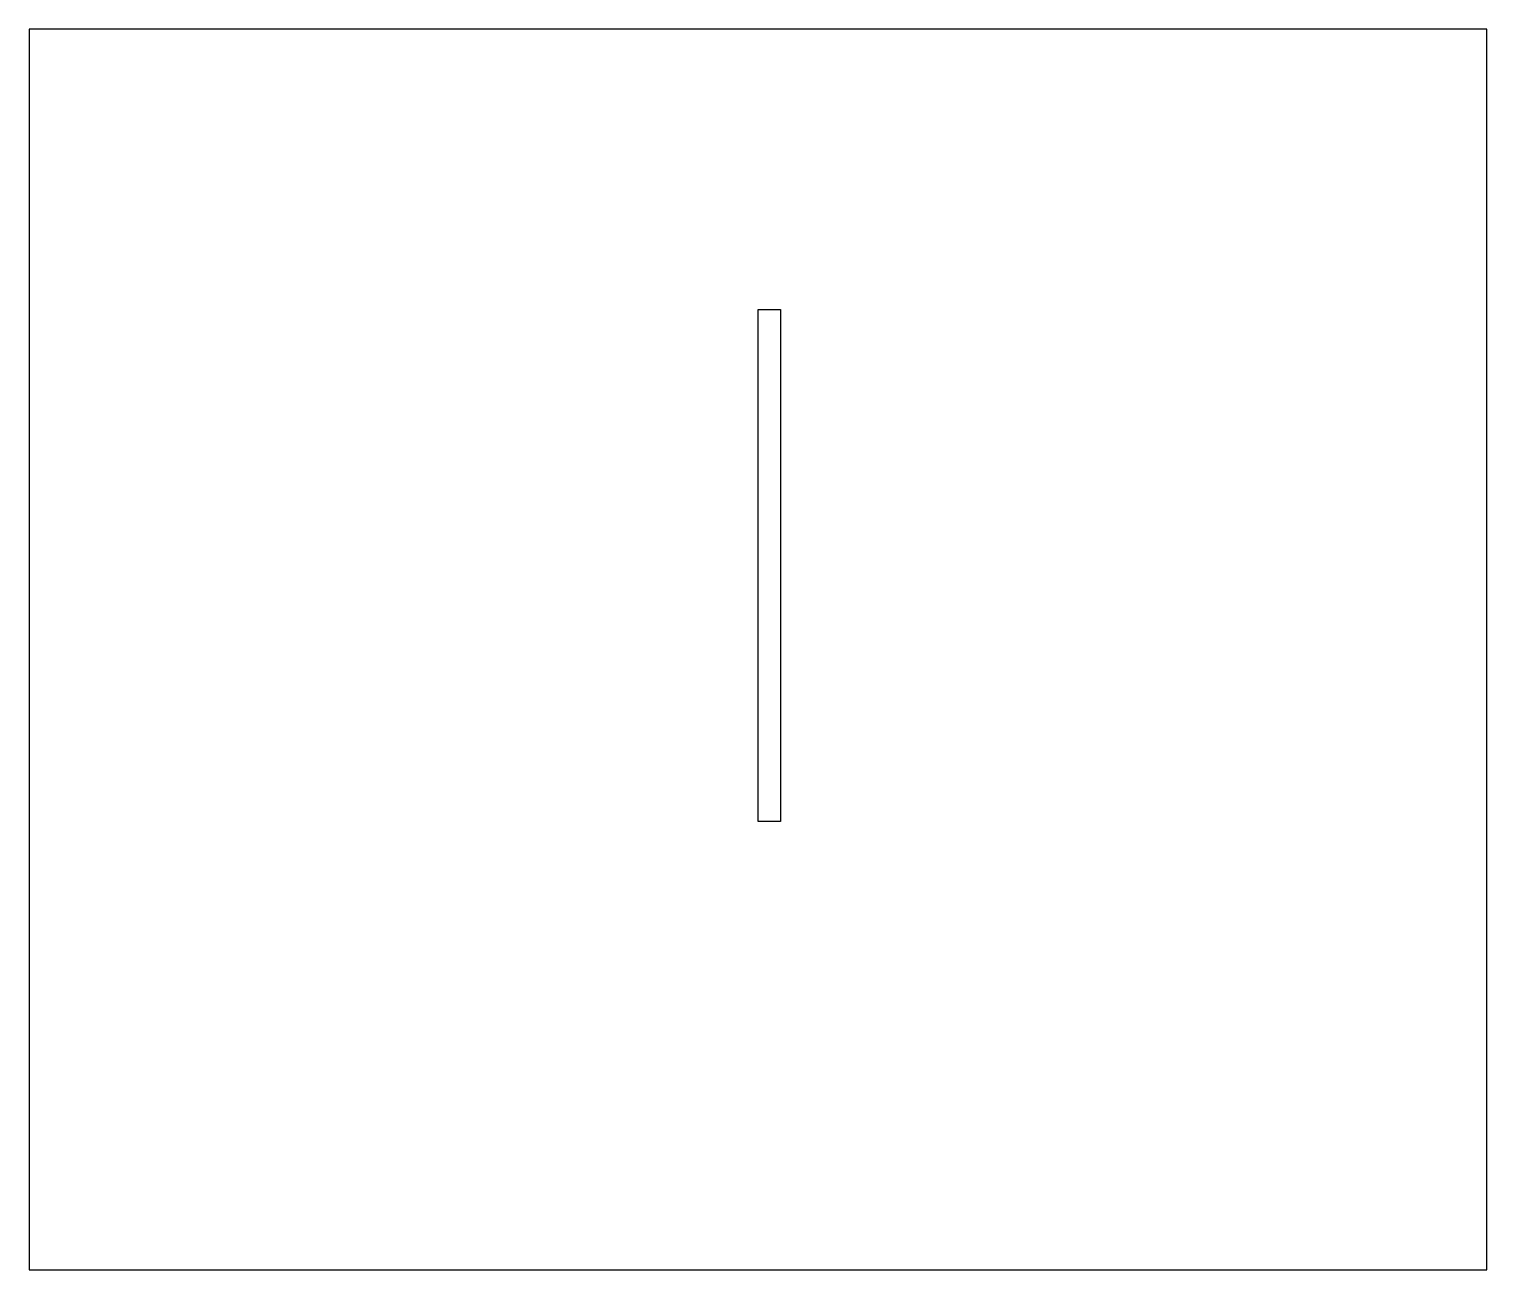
# Model space of a CAD drawing. Header units: metres. Extents: x 0 to 26, y 0 to 22.1.
import ezdxf

# ---------------------------------------------------------------- set-up
doc = ezdxf.new("R2010")
doc.units = ezdxf.units.M

msp = doc.modelspace()

# ---------------------------------------------------------------- linework, layer by layer
for p, q in [((26, 22.14), (0, 22.14)), ((0, 22.14), (0, 0)), ((26, 0), (26, 22.14)), ((13, 8), (13, 17.14)), ((13, 17.14), (13.4, 17.14)), ((13.4, 17.14), (13.4, 8)), ((13.4, 8), (13, 8)), ((0, 0), (26, 0))]:
    msp.add_line(p, q)

doc.saveas('drawing.dxf')
